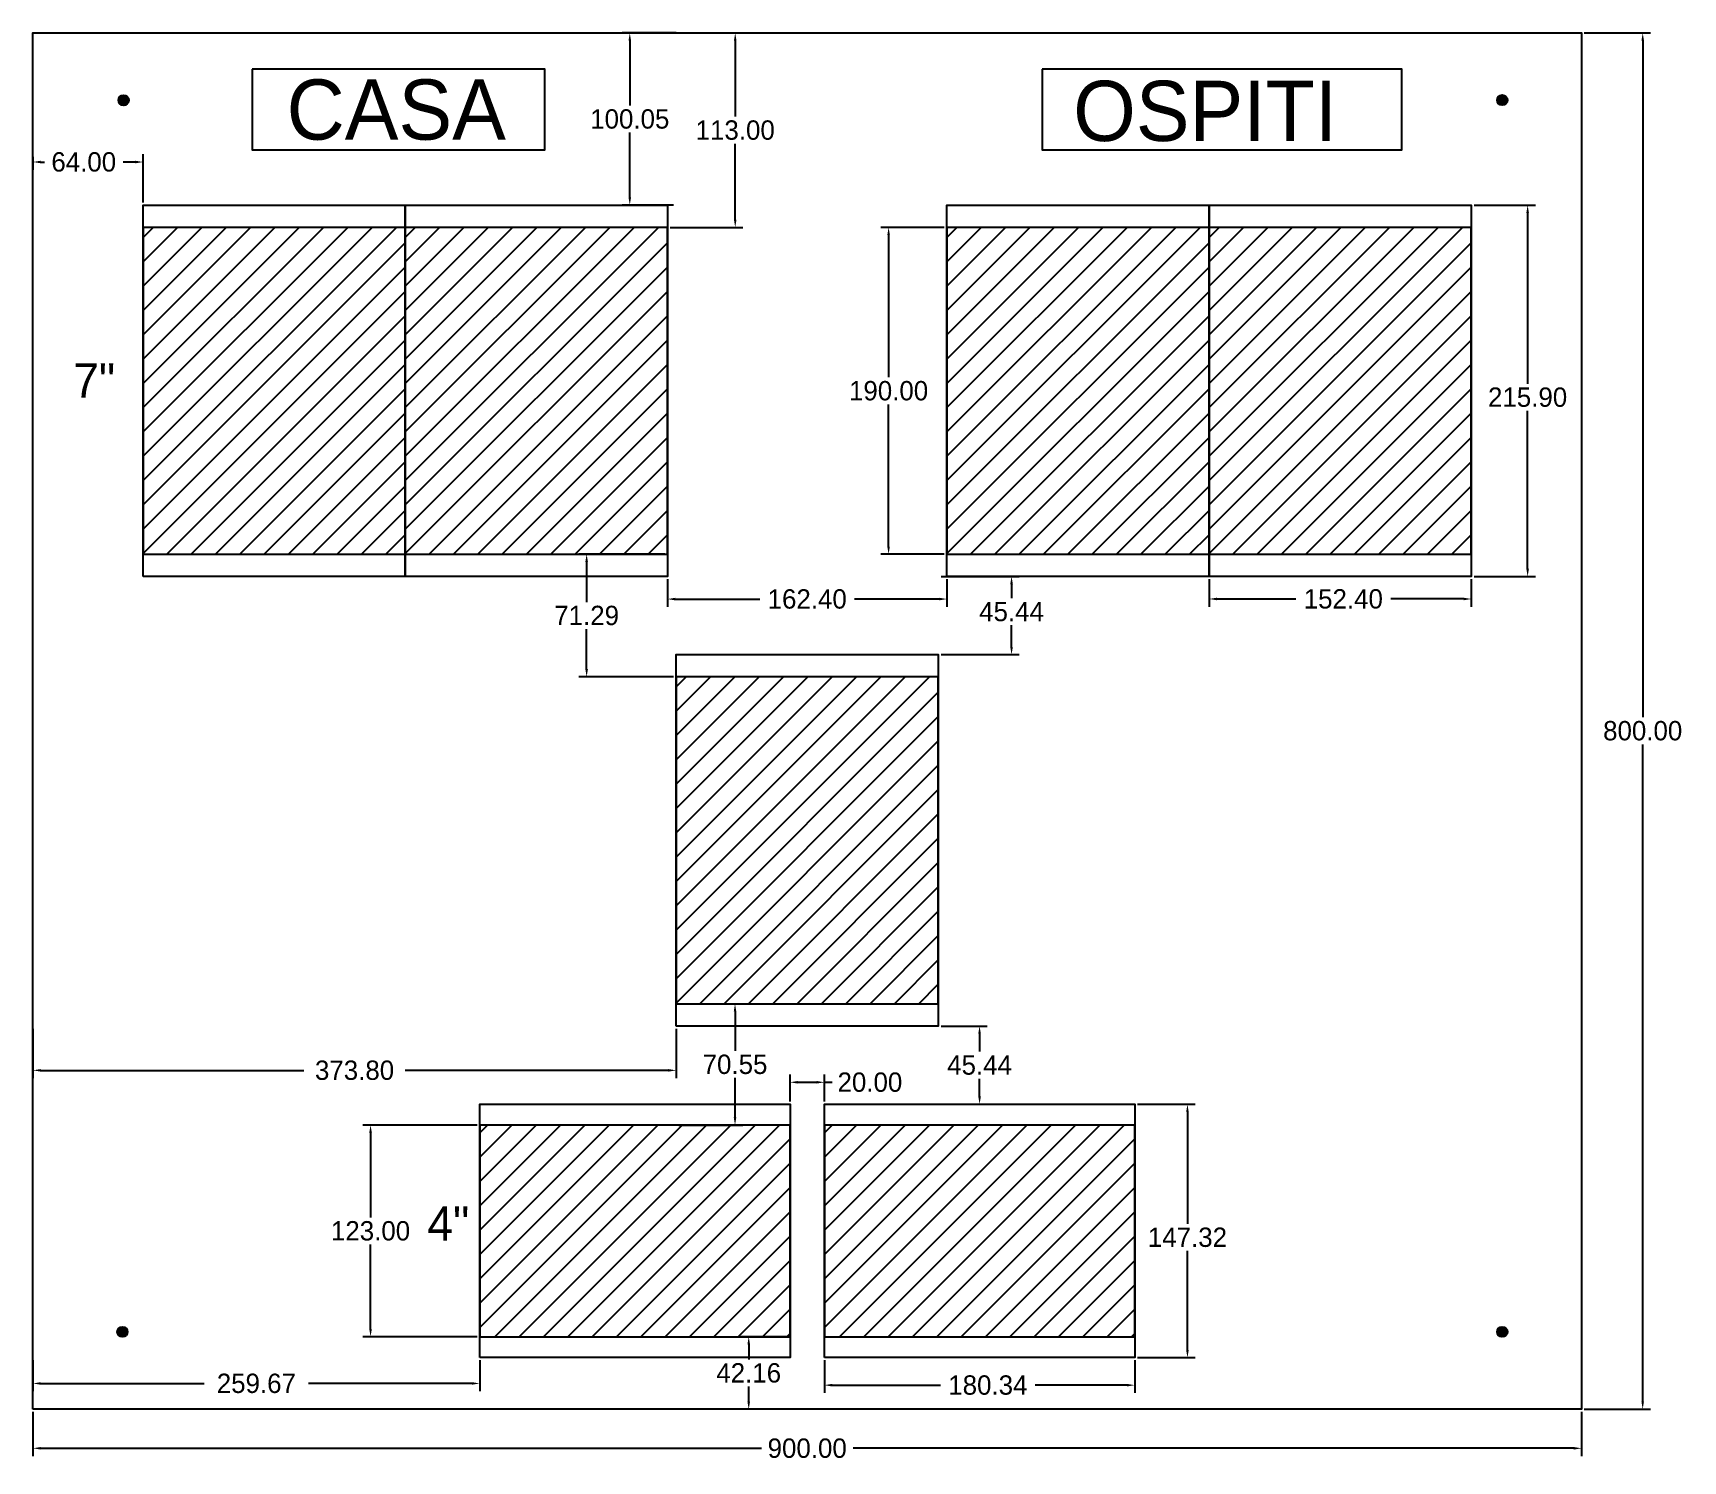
# Model space of a CAD drawing. Header units: millimetres. Extents: x 0 to 959, y -30 to 800.
import ezdxf

# ---------------------------------------------------------------- set-up
doc = ezdxf.new("R2010")
doc.units = ezdxf.units.MM
doc.header["$MEASUREMENT"] = 0
doc.header["$PDSIZE"] = -5
for name, color, linetype in [('Dimensions', 1, 'Continuous'), ('Distances', 5, 'Continuous'), ('Holes', 7, 'Continuous')]:
    doc.layers.add(name, color=color, linetype=linetype)
doc.dimstyles.get("Standard").update_dxf_attribs({"dimscale": 25, "dimtxt": 0.45, "dimasz": 0.18, "dimexe": 0.18, "dimexo": 0.0625, "dimgap": 0.09, "dimtad": 0, "dimtih": 1, "dimtoh": 1, "dimzin": 0, "dimdsep": 46, "dimtxsty": 'Standard', "dimcen": 0.09, "dimadec": 0, "dimazin": 0, "dimtfac": 1, "dimtdec": 4, "dimtofl": 0, "dimtmove": 0, "dimatfit": 3, "dimfxl": 1, "dimtolj": 1, "dimtzin": 0, "dimarcsym": 0})

# ---------------------------------------------------------------- blocks, each defined once
blk = doc.blocks.new('*D1')
at = {"layer": 'Defpoints', "color": 0}
for p in [(460.01, 30), (640.35, 30), (640.35, 14)]:
    blk.add_point(p, dxfattribs=at)
at = {"layer": 'Dimensions', "color": 0, "lineweight": -2}
for p, q in [((460.01, 28.44), (460.01, 9.5)), ((640.35, 28.44), (640.35, 9.5)), ((464.51, 14), (527.44, 14)), ((635.85, 14), (582.56, 14))]:
    blk.add_line(p, q, dxfattribs=at)
at = {"layer": 'Dimensions', "color": 0}
for points in [[(464.51, 14.75), (464.51, 13.25), (460.01, 14)], [(635.85, 13.25), (635.85, 14.75), (640.35, 14)]]:
    blk.add_solid(points, dxfattribs=at)
at = {"layer": 'Dimensions', "color": 0, "insert": (555, 14), "char_height": 11.25, "attachment_point": 5}
blk.add_mtext('\\A1;180.34', dxfattribs=at)
blk = doc.blocks.new('*D2')
at = {"layer": 'Defpoints', "color": 0}
for p in [(640.35, 177.32), (640.35, 30), (671, 30)]:
    blk.add_point(p, dxfattribs=at)
at = {"layer": 'Dimensions', "color": 0, "lineweight": -2}
for p, q in [((641.91, 177.32), (675.5, 177.32)), ((671, 172.82), (671, 107.78)), ((671, 34.5), (671, 92.03)), ((641.91, 30), (675.5, 30))]:
    blk.add_line(p, q, dxfattribs=at)
at = {"layer": 'Dimensions', "color": 0}
for points in [[(671.75, 172.82), (670.25, 172.82), (671, 177.32)], [(670.25, 34.5), (671.75, 34.5), (671, 30)]]:
    blk.add_solid(points, dxfattribs=at)
at = {"layer": 'Dimensions', "color": 0, "insert": (671, 99.91), "char_height": 11.25, "attachment_point": 5}
blk.add_mtext('\\A1;147.32', dxfattribs=at)
blk = doc.blocks.new('*D10')
at = {"layer": 'Defpoints', "color": 0}
for p in [(836, 699.95), (836, 484.05), (868.725, 484.05)]:
    blk.add_point(p, dxfattribs=at)
at = {"layer": 'Dimensions', "color": 0, "lineweight": -2}
for p, q in [((837.5625, 699.95), (873.225, 699.95)), ((868.725, 695.45), (868.725, 596.125)), ((868.725, 488.55), (868.725, 580.375)), ((837.5625, 484.05), (873.225, 484.05))]:
    blk.add_line(p, q, dxfattribs=at)
at = {"layer": 'Dimensions', "color": 0}
for points in [[(869.475, 695.45), (867.975, 695.45), (868.725, 699.95)], [(867.975, 488.55), (869.475, 488.55), (868.725, 484.05)]]:
    blk.add_solid(points, dxfattribs=at)
at = {"layer": 'Dimensions', "color": 0, "insert": (868.725, 588.25), "char_height": 11.25, "attachment_point": 5}
blk.add_mtext('\\A1;215.90', dxfattribs=at)
blk = doc.blocks.new('*D11')
at = {"layer": 'Defpoints', "color": 0}
for p in [(683.6, 484.1), (836, 484.05), (836, 471)]:
    blk.add_point(p, dxfattribs=at)
at = {"layer": 'Dimensions', "color": 0, "lineweight": -2}
for p, q in [((683.6, 482.5375), (683.6, 466.5)), ((836, 482.4875), (836, 466.5)), ((688.1, 471), (734.0375, 471)), ((831.5, 471), (789.1625, 471))]:
    blk.add_line(p, q, dxfattribs=at)
at = {"layer": 'Dimensions', "color": 0}
for points in [[(688.1, 471.75), (688.1, 470.25), (683.6, 471)], [(831.5, 470.25), (831.5, 471.75), (836, 471)]]:
    blk.add_solid(points, dxfattribs=at)
at = {"layer": 'Dimensions', "color": 0, "insert": (761.6, 471), "char_height": 11.25, "attachment_point": 5}
blk.add_mtext('\\A1;152.40', dxfattribs=at)
blk = doc.blocks.new('*D14')
at = {"layer": 'Defpoints', "color": 0}
for p in [(460.01, 190.07), (440.01, 177.32), (460.01, 177.32)]:
    blk.add_point(p, dxfattribs=at)
at = {"layer": 'Distances', "color": 0, "lineweight": -2}
for p, q in [((440.01, 178.88), (440.01, 194.57)), ((460.01, 178.88), (460.01, 194.57)), ((444.51, 190.07), (455.51, 190.07)), ((460.01, 190.07), (464.51, 190.07))]:
    blk.add_line(p, q, dxfattribs=at)
at = {"layer": 'Distances', "color": 0}
for points in [[(444.51, 190.82), (444.51, 189.32), (440.01, 190.07)], [(455.51, 189.32), (455.51, 190.82), (460.01, 190.07)]]:
    blk.add_solid(points, dxfattribs=at)
at = {"layer": 'Distances', "color": 0, "insert": (486.45, 190.07), "char_height": 11.25, "attachment_point": 5}
blk.add_mtext('\\A1;20.00', dxfattribs=at)
blk = doc.blocks.new('*D15')
at = {"layer": 'Defpoints', "color": 0}
for p in [(0, 30), (259.67, 30), (0, 15)]:
    blk.add_point(p, dxfattribs=at)
at = {"layer": 'Distances', "color": 0, "lineweight": -2}
for p, q in [((0, 28.44), (0, 10.5)), ((259.67, 28.44), (259.67, 10.5)), ((4.5, 15), (99.46, 15)), ((255.17, 15), (160.21, 15))]:
    blk.add_line(p, q, dxfattribs=at)
at = {"layer": 'Distances', "color": 0}
for points in [[(4.5, 15.75), (4.5, 14.25), (0, 15)], [(255.17, 14.25), (255.17, 15.75), (259.67, 15)]]:
    blk.add_solid(points, dxfattribs=at)
at = {"layer": 'Distances', "color": 0, "insert": (129.83, 15), "char_height": 11.25, "attachment_point": 5}
blk.add_mtext('\\A1;259.67', dxfattribs=at)
blk = doc.blocks.new('*D16')
at = {"layer": 'Defpoints', "color": 0}
for p in [(0, 222.76), (373.8, 222.76), (0, 197)]:
    blk.add_point(p, dxfattribs=at)
at = {"layer": 'Distances', "color": 0, "lineweight": -2}
for p, q in [((0, 221.1975), (0, 192.5)), ((373.8, 221.1975), (373.8, 192.5)), ((4.5, 197), (157.4625, 197)), ((369.3, 197), (216.3375, 197))]:
    blk.add_line(p, q, dxfattribs=at)
at = {"layer": 'Distances', "color": 0}
for points in [[(4.5, 197.75), (4.5, 196.25), (0, 197)], [(369.3, 196.25), (369.3, 197.75), (373.8, 197)]]:
    blk.add_solid(points, dxfattribs=at)
at = {"layer": 'Distances', "color": 0, "insert": (186.9, 197), "char_height": 11.25, "attachment_point": 5}
blk.add_mtext('\\A1;373.80', dxfattribs=at)
blk = doc.blocks.new('*D17')
at = {"layer": 'Defpoints', "color": 0}
for p in [(0, 729.5), (0, 725), (64, 700)]:
    blk.add_point(p, dxfattribs=at)
at = {"layer": 'Distances', "color": 0, "lineweight": -2}
for p, q in [((64, 701.5625), (64, 729.5)), ((0, 727.9375), (0, 720.5)), ((4.5, 725), (6.625, 725)), ((59.5, 725), (52.375, 725))]:
    blk.add_line(p, q, dxfattribs=at)
at = {"layer": 'Distances', "color": 0}
for points in [[(4.5, 725.75), (4.5, 724.25), (0, 725)], [(59.5, 724.25), (59.5, 725.75), (64, 725)]]:
    blk.add_solid(points, dxfattribs=at)
at = {"layer": 'Distances', "color": 0, "insert": (29.5, 725), "char_height": 11.25, "attachment_point": 5}
blk.add_mtext('\\A1;64.00', dxfattribs=at)
blk = doc.blocks.new('*D19')
at = {"layer": 'Defpoints', "color": 0}
for p in [(440.01, 42.16), (416, 0), (440.01, 0)]:
    blk.add_point(p, dxfattribs=at)
at = {"layer": 'Distances', "color": 0, "lineweight": -2}
for p, q in [((438.45, 42.16), (411.5, 42.16)), ((416, 37.66), (416, 28.95)), ((416, 4.5), (416, 13.21)), ((438.45, 0), (411.5, 0))]:
    blk.add_line(p, q, dxfattribs=at)
at = {"layer": 'Distances', "color": 0}
for points in [[(416.75, 37.66), (415.25, 37.66), (416, 42.16)], [(415.25, 4.5), (416.75, 4.5), (416, 0)]]:
    blk.add_solid(points, dxfattribs=at)
at = {"layer": 'Distances', "color": 0, "insert": (416, 21.08), "char_height": 11.25, "attachment_point": 5}
blk.add_mtext('\\A1;42.16', dxfattribs=at)
blk = doc.blocks.new('*D20')
at = {"layer": 'Defpoints', "color": 0}
for p in [(526.2, 222.76), (526.2, 177.32), (550.18, 177.32)]:
    blk.add_point(p, dxfattribs=at)
at = {"layer": 'Distances', "color": 0, "lineweight": -2}
for p, q in [((527.76, 222.76), (554.68, 222.76)), ((550.18, 218.26), (550.18, 207.91)), ((550.18, 181.82), (550.18, 192.16)), ((527.76, 177.32), (554.68, 177.32))]:
    blk.add_line(p, q, dxfattribs=at)
at = {"layer": 'Distances', "color": 0}
for points in [[(550.93, 218.26), (549.43, 218.26), (550.18, 222.76)], [(549.43, 181.82), (550.93, 181.82), (550.18, 177.32)]]:
    blk.add_solid(points, dxfattribs=at)
at = {"layer": 'Distances', "color": 0, "insert": (550.18, 200.04), "char_height": 11.25, "attachment_point": 5}
blk.add_mtext('\\A1;45.44', dxfattribs=at)
blk = doc.blocks.new('*D23')
at = {"layer": 'Defpoints', "color": 0}
for p in [(368.8, 484.05), (531.2, 484.05), (531.2, 470.95)]:
    blk.add_point(p, dxfattribs=at)
at = {"layer": 'Distances', "color": 0, "lineweight": -2}
for p, q in [((368.8, 482.4875), (368.8, 466.45)), ((531.2, 482.4875), (531.2, 466.45)), ((373.3, 470.95), (422.4375, 470.95)), ((526.7, 470.95), (477.5625, 470.95))]:
    blk.add_line(p, q, dxfattribs=at)
at = {"layer": 'Distances', "color": 0}
for points in [[(373.3, 471.7), (373.3, 470.2), (368.8, 470.95)], [(526.7, 470.2), (526.7, 471.7), (531.2, 470.95)]]:
    blk.add_solid(points, dxfattribs=at)
at = {"layer": 'Distances', "color": 0, "insert": (450, 470.95), "char_height": 11.25, "attachment_point": 5}
blk.add_mtext('\\A1;162.40', dxfattribs=at)
blk = doc.blocks.new('*D26')
at = {"layer": 'Defpoints', "color": 0}
for p in [(497.3, 687), (531.2, 687), (531.2, 497)]:
    blk.add_point(p, dxfattribs=at)
at = {"layer": 'Dimensions', "color": 0, "lineweight": -2}
for p, q in [((529.6375, 687), (492.8, 687)), ((497.3, 682.5), (497.3, 599.875)), ((497.3, 501.5), (497.3, 584.125)), ((529.6375, 497), (492.8, 497))]:
    blk.add_line(p, q, dxfattribs=at)
at = {"layer": 'Dimensions', "color": 0}
for points in [[(498.05, 682.5), (496.55, 682.5), (497.3, 687)], [(496.55, 501.5), (498.05, 501.5), (497.3, 497)]]:
    blk.add_solid(points, dxfattribs=at)
at = {"layer": 'Dimensions', "color": 0, "insert": (497.3, 592), "char_height": 11.25, "attachment_point": 5}
blk.add_mtext('\\A1;190.00', dxfattribs=at)
blk = doc.blocks.new('*D27')
at = {"layer": 'Defpoints', "color": 0}
for p in [(196.2, 165.16), (259.67, 165.16), (259.67, 42.16)]:
    blk.add_point(p, dxfattribs=at)
at = {"layer": 'Dimensions', "color": 0, "lineweight": -2}
for p, q in [((258.1075, 165.16), (191.7, 165.16)), ((196.2, 160.66), (196.2, 111.535)), ((196.2, 46.66), (196.2, 95.785)), ((258.1075, 42.16), (191.7, 42.16))]:
    blk.add_line(p, q, dxfattribs=at)
at = {"layer": 'Dimensions', "color": 0}
for points in [[(196.95, 160.66), (195.45, 160.66), (196.2, 165.16)], [(195.45, 46.66), (196.95, 46.66), (196.2, 42.16)]]:
    blk.add_solid(points, dxfattribs=at)
at = {"layer": 'Dimensions', "color": 0, "insert": (196.2, 103.66), "char_height": 11.25, "attachment_point": 5}
blk.add_mtext('\\A1;123.00', dxfattribs=at)
blk = doc.blocks.new('*D28')
at = {"layer": 'Defpoints', "color": 0}
for p in [(368.8, 800), (408.15, 800), (368.8, 687)]:
    blk.add_point(p, dxfattribs=at)
at = {"layer": 'Distances', "color": 0, "lineweight": -2}
for p, q in [((370.3625, 800), (412.65, 800)), ((408.15, 795.5), (408.15, 751.375)), ((408.15, 691.5), (408.15, 735.625)), ((370.3625, 687), (412.65, 687))]:
    blk.add_line(p, q, dxfattribs=at)
at = {"layer": 'Distances', "color": 0}
for points in [[(408.9, 795.5), (407.4, 795.5), (408.15, 800)], [(407.4, 691.5), (408.9, 691.5), (408.15, 687)]]:
    blk.add_solid(points, dxfattribs=at)
at = {"layer": 'Distances', "color": 0, "insert": (408.15, 743.5), "char_height": 11.25, "attachment_point": 5}
blk.add_mtext('\\A1;113.00', dxfattribs=at)
blk = doc.blocks.new('*D29')
at = {"layer": 'Defpoints', "color": 0}
for p in [(346.87, 800), (375.36, 800), (373.8, 699.95)]:
    blk.add_point(p, dxfattribs=at)
at = {"layer": 'Distances', "color": 0, "lineweight": -2}
for p, q in [((373.8, 800), (342.37, 800)), ((346.87, 795.5), (346.87, 757.85)), ((346.87, 704.45), (346.87, 742.1)), ((372.24, 699.95), (342.37, 699.95))]:
    blk.add_line(p, q, dxfattribs=at)
at = {"layer": 'Distances', "color": 0}
for points in [[(347.62, 795.5), (346.12, 795.5), (346.87, 800)], [(346.12, 704.45), (347.62, 704.45), (346.87, 699.95)]]:
    blk.add_solid(points, dxfattribs=at)
at = {"layer": 'Distances', "color": 0, "insert": (346.87, 749.97), "char_height": 11.25, "attachment_point": 5}
blk.add_mtext('\\A1;100.05', dxfattribs=at)
blk = doc.blocks.new('*D31')
at = {"layer": 'Defpoints', "color": 0}
for p in [(526.2, 484.1), (526.2, 438.66), (568.77, 438.66)]:
    blk.add_point(p, dxfattribs=at)
at = {"layer": 'Distances', "color": 0, "lineweight": -2}
for p, q in [((527.76, 484.1), (573.27, 484.1)), ((568.77, 479.6), (568.77, 471.51)), ((568.77, 443.16), (568.77, 455.76)), ((527.76, 438.66), (573.27, 438.66))]:
    blk.add_line(p, q, dxfattribs=at)
at = {"layer": 'Distances', "color": 0}
for points in [[(569.52, 479.6), (568.02, 479.6), (568.77, 484.1)], [(568.02, 443.16), (569.52, 443.16), (568.77, 438.66)]]:
    blk.add_solid(points, dxfattribs=at)
at = {"layer": 'Distances', "color": 0, "insert": (568.77, 463.63), "char_height": 11.25, "attachment_point": 5}
blk.add_mtext('\\A1;45.44', dxfattribs=at)
blk = doc.blocks.new('*D32')
at = {"layer": 'Defpoints', "color": 0}
for p in [(0, 0), (900, 0), (900, -22.7)]:
    blk.add_point(p, dxfattribs=at)
at = {"layer": 'Dimensions', "color": 0, "lineweight": -2}
for p, q in [((0, -1.5625), (0, -27.2)), ((900, -1.5625), (900, -27.2)), ((4.5, -22.7), (423.375, -22.7)), ((895.5, -22.7), (476.625, -22.7))]:
    blk.add_line(p, q, dxfattribs=at)
at = {"layer": 'Dimensions', "color": 0}
for points in [[(4.5, -21.95), (4.5, -23.45), (0, -22.7)], [(895.5, -23.45), (895.5, -21.95), (900, -22.7)]]:
    blk.add_solid(points, dxfattribs=at)
at = {"layer": 'Dimensions', "color": 0, "insert": (450, -22.7), "char_height": 11.25, "attachment_point": 5}
blk.add_mtext('\\A1;900.00', dxfattribs=at)
blk = doc.blocks.new('*D33')
at = {"layer": 'Defpoints', "color": 0}
for p in [(900, 800), (900, 0), (935.61, 0)]:
    blk.add_point(p, dxfattribs=at)
at = {"layer": 'Dimensions', "color": 0, "lineweight": -2}
for p, q in [((901.56, 800), (940.11, 800)), ((935.61, 795.5), (935.61, 402.25)), ((935.61, 4.5), (935.61, 386.5)), ((901.56, 0), (940.11, 0))]:
    blk.add_line(p, q, dxfattribs=at)
at = {"layer": 'Dimensions', "color": 0}
for points in [[(936.36, 795.5), (934.86, 795.5), (935.61, 800)], [(934.86, 4.5), (936.36, 4.5), (935.61, 0)]]:
    blk.add_solid(points, dxfattribs=at)
at = {"layer": 'Dimensions', "color": 0, "insert": (935.61, 394.37), "char_height": 11.25, "attachment_point": 5}
blk.add_mtext('\\A1;800.00', dxfattribs=at)
blk = doc.blocks.new('*D34')
at = {"layer": 'Defpoints', "color": 0}
for p in [(368.8, 497), (321.8, 425.71), (373.8, 425.71)]:
    blk.add_point(p, dxfattribs=at)
at = {"layer": 'Distances', "color": 0, "lineweight": -2}
for p, q in [((367.2375, 497), (317.3, 497)), ((321.8, 492.5), (321.8, 469.23)), ((321.8, 430.21), (321.8, 453.48)), ((372.2375, 425.71), (317.3, 425.71))]:
    blk.add_line(p, q, dxfattribs=at)
at = {"layer": 'Distances', "color": 0}
for points in [[(322.55, 492.5), (321.05, 492.5), (321.8, 497)], [(321.05, 430.21), (322.55, 430.21), (321.8, 425.71)]]:
    blk.add_solid(points, dxfattribs=at)
at = {"layer": 'Distances', "color": 0, "insert": (321.8, 461.355), "char_height": 11.25, "attachment_point": 5}
blk.add_mtext('\\A1;71.29', dxfattribs=at)
blk = doc.blocks.new('*D35')
at = {"layer": 'Defpoints', "color": 0}
for p in [(373.8, 235.71), (373.8, 165.16), (408.05, 165.16)]:
    blk.add_point(p, dxfattribs=at)
at = {"layer": 'Distances', "color": 0, "lineweight": -2}
for p, q in [((375.3625, 235.71), (412.55, 235.71)), ((408.05, 231.21), (408.05, 208.31)), ((408.05, 169.66), (408.05, 192.56)), ((375.3625, 165.16), (412.55, 165.16))]:
    blk.add_line(p, q, dxfattribs=at)
at = {"layer": 'Distances', "color": 0}
for points in [[(408.8, 231.21), (407.3, 231.21), (408.05, 235.71)], [(407.3, 169.66), (408.8, 169.66), (408.05, 165.16)]]:
    blk.add_solid(points, dxfattribs=at)
at = {"layer": 'Distances', "color": 0, "insert": (408.05, 200.435), "char_height": 11.25, "attachment_point": 5}
blk.add_mtext('\\A1;70.55', dxfattribs=at)

msp = doc.modelspace()

# ---------------------------------------------------------------- hatches: boundary and pattern name
h = msp.add_hatch()
h.set_pattern_fill('user', color=256, scale=0.5, angle=45, style=0, pattern_type=0)
h.set_pattern_definition([(45, (3, 3), (-0.3535534, 0.3535534), [])])
edge = h.paths.add_edge_path()
edge.add_arc((52.65, 760.9), 3, 0, 360)
edge = h.paths.add_edge_path()
edge.add_arc((854, 761), 3, 0, 360)
edge = h.paths.add_edge_path()
edge.add_arc((854, 45), 3, 0, 360)
edge = h.paths.add_edge_path()
edge.add_arc((52, 45), 3, 0, 360)
at = {"layer": 'Holes'}
h = msp.add_hatch(dxfattribs=at)
h.set_pattern_fill('user', color=256, scale=10, angle=45, style=0, pattern_type=0)
h.set_pattern_definition([(45, (5, -0.05), (-7.07107, 7.07107), [])])
h.paths.add_polyline_path([(64, 687), (64, 497), (216.4, 497), (216.4, 687)])
h = msp.add_hatch(dxfattribs=at)
h.set_pattern_fill('user', color=256, scale=10, angle=45, style=0, pattern_type=0)
h.set_pattern_definition([(45, (157.4, -0.05), (-7.07107, 7.07107), [])])
h.paths.add_polyline_path([(216.4, 687), (216.4, 497), (368.8, 497), (368.8, 687)])
h = msp.add_hatch(dxfattribs=at)
h.set_pattern_fill('user', color=256, scale=10, angle=45, style=0, pattern_type=0)
h.set_pattern_definition([(45, (472.2, -0.05), (-7.07107, 7.07107), [])])
h.paths.add_polyline_path([(531.2, 687), (531.2, 497), (683.6, 497), (683.6, 687)])
h = msp.add_hatch(dxfattribs=at)
h.set_pattern_fill('user', color=256, scale=10, angle=45, style=0, pattern_type=0)
h.set_pattern_definition([(45, (624.6, -0.05), (-7.07107, 7.07107), [])])
h.paths.add_polyline_path([(683.6, 687), (683.6, 497), (836, 497), (836, 687)])
h = msp.add_hatch(dxfattribs=at)
h.set_pattern_fill('user', color=256, scale=10, angle=45, style=0, pattern_type=0)
h.set_pattern_definition([(45, (314.8, -261.34), (-7.07107, 7.07107), [])])
h.paths.add_polyline_path([(373.8, 425.71), (373.8, 235.71), (526.2, 235.71), (526.2, 425.71)])
h = msp.add_hatch(dxfattribs=at)
h.set_pattern_fill('user', color=256, scale=10, angle=45, style=0, pattern_type=0)
h.set_pattern_definition([(45, (0, 0), (-7.07107, 7.07107), [])])
h.paths.add_polyline_path([(259.67, 165.16), (259.67, 42.16), (440, 42.16), (440, 165.16)])
h = msp.add_hatch(dxfattribs=at)
h.set_pattern_fill('user', color=256, scale=10, angle=45, style=0, pattern_type=0)
h.set_pattern_definition([(45, (200.35, 0), (-7.07107, 7.07107), [])])
h.paths.add_polyline_path([(460.02, 165.16), (460.02, 42.16), (640.35, 42.16), (640.35, 165.16)])

# ---------------------------------------------------------------- linework, layer by layer
for points in [[(0, 0), (0, 800), (900, 800), (900, 0)], [(127.4, 779), (127.4, 732), (297.4, 732), (297.4, 779)], [(586.6, 779), (586.6, 732), (795.6, 732), (795.6, 779)], [(64, 484.05), (64, 699.95), (216.4, 699.95), (216.4, 484.05)], [(216.4, 484.05), (216.4, 699.95), (368.8, 699.95), (368.8, 484.05)], [(531.2, 484.05), (531.2, 699.95), (683.6, 699.95), (683.6, 484.05)], [(683.6, 484.05), (683.6, 699.95), (836, 699.95), (836, 484.05)], [(373.8, 222.76), (373.8, 438.66), (526.2, 438.66), (526.2, 222.76)], [(259.67, 30), (259.67, 177.32), (440.01, 177.32), (440.01, 30)], [(460.01, 30), (460.01, 177.32), (640.35, 177.32), (640.35, 30)]]:
    msp.add_lwpolyline(points, close=True)
for centre in [(52.65, 760.9), (854, 761), (52, 45), (854, 45)]:
    msp.add_circle(centre, 3)
for points in [[(0, 0), (0, 800), (900, 800), (900, 0)], [(64, 687), (64, 497), (216.4, 497), (216.4, 687)], [(216.4, 687), (216.4, 497), (368.8, 497), (368.8, 687)], [(531.2, 687), (531.2, 497), (683.6, 497), (683.6, 687)], [(683.6, 687), (683.6, 497), (836, 497), (836, 687)], [(373.8, 425.71), (373.8, 235.71), (526.2, 235.71), (526.2, 425.71)], [(259.67, 165.16), (259.67, 42.16), (440, 42.16), (440, 165.16)], [(460.02, 165.16), (460.02, 42.16), (640.35, 42.16), (640.35, 165.16)]]:
    msp.add_lwpolyline(points, close=True, dxfattribs=at)

# ---------------------------------------------------------------- texts
for s, height, p in [('CASA', 35, (147.4, 738)), ('OSPITI', 35, (604.6, 737.225)), ('7"', 20, (23.4, 587.95)), ('4"', 20, (229.22, 98))]:
    msp.add_text(s, height=height).set_placement(p)

# ---------------------------------------------------------------- dimensions: what is measured, and where the dimension line sits
at = {"layer": 'Dimensions'}
for base, p1, p2, picture, middle in [((935.606, 0), (900, 800), (900, 0), '*D33', (935.606, 394.375)), ((868.725, 484.05), (836, 699.95), (836, 484.05), '*D10', (868.725, 588.25)), ((671, 30), (640.35, 177.32), (640.35, 30), '*D2', (671, 99.91))]:
    dim = msp.add_linear_dim(base=base, p1=p1, p2=p2, angle=90, dimstyle='Standard', dxfattribs=at)
    dim.commit()
    dim.dimension.update_dxf_attribs({"geometry": picture, "text_midpoint": middle, "dimtype": 160})
for base, p1, p2, picture, middle in [((497.3, 687), (531.2, 497), (531.2, 687), '*D26', (497.3, 592)), ((196.2, 165.16), (259.67, 42.16), (259.67, 165.16), '*D27', (196.2, 103.66))]:
    dim = msp.add_linear_dim(base=base, p1=p1, p2=p2, angle=90, dimstyle='Standard', dxfattribs=at)
    dim.commit()
    dim.dimension.update_dxf_attribs({"geometry": picture, "text_midpoint": middle})
for base, p1, p2, picture, middle in [((836, 471), (683.6, 484.1), (836, 484.05), '*D11', (761.6, 471)), ((640.35, 14), (460.01, 30), (640.35, 30), '*D1', (555, 14))]:
    dim = msp.add_linear_dim(base=base, p1=p1, p2=p2, dimstyle='Standard', dxfattribs=at)
    dim.commit()
    dim.dimension.update_dxf_attribs({"geometry": picture, "text_midpoint": middle, "dimtype": 160})
dim = msp.add_linear_dim(base=(900, -22.7), p1=(0, 0), p2=(900, 0), dimstyle='Standard', dxfattribs=at)
dim.commit()
dim.dimension.update_dxf_attribs({"geometry": '*D32', "text_midpoint": (450, -22.7)})
at = {"layer": 'Distances'}
for base, p1, p2, picture, middle in [((346.866, 800), (373.8, 699.95), (375.362, 800), '*D29', (346.866, 749.975)), ((408.15, 800), (368.8, 687), (368.8, 800), '*D28', (408.15, 743.5)), ((321.8, 425.71), (368.8, 497), (373.8, 425.71), '*D34', (321.8, 461.355)), ((408.05, 165.16), (373.8, 235.71), (373.8, 165.16), '*D35', (408.05, 200.435)), ((550.18, 177.32), (526.2, 222.76), (526.2, 177.32), '*D20', (550.18, 200.04)), ((416, 0), (440.01, 42.16), (440.01, 0), '*D19', (416, 21.08))]:
    dim = msp.add_linear_dim(base=base, p1=p1, p2=p2, angle=90, dimstyle='Standard', dxfattribs=at)
    dim.commit()
    dim.dimension.update_dxf_attribs({"geometry": picture, "text_midpoint": middle})
for base, p1, p2, picture, middle in [((0, 725), (64, 700), (0, 729.5), '*D17', (29.5, 725)), ((460.01, 190.071), (440.01, 177.32), (460.01, 177.32), '*D14', (486.447, 190.071)), ((0, 15), (259.67, 30), (0, 30), '*D15', (129.835, 15))]:
    dim = msp.add_linear_dim(base=base, p1=p1, p2=p2, dimstyle='Standard', dxfattribs=at)
    dim.commit()
    dim.dimension.update_dxf_attribs({"geometry": picture, "text_midpoint": middle, "dimtype": 160})
for base, p1, p2, picture, middle in [((531.2, 470.95), (368.8, 484.05), (531.2, 484.05), '*D23', (450, 470.95)), ((0, 197), (373.8, 222.76), (0, 222.76), '*D16', (186.9, 197))]:
    dim = msp.add_linear_dim(base=base, p1=p1, p2=p2, dimstyle='Standard', dxfattribs=at)
    dim.commit()
    dim.dimension.update_dxf_attribs({"geometry": picture, "text_midpoint": middle})
dim = msp.add_linear_dim(base=(568.774, 438.66), p1=(526.2, 484.1), p2=(526.2, 438.66), angle=90, dimstyle='Standard', dxfattribs=at)
dim.commit()
dim.dimension.update_dxf_attribs({"geometry": '*D31', "text_midpoint": (568.774, 463.63), "dimtype": 160})

doc.saveas('drawing.dxf')
